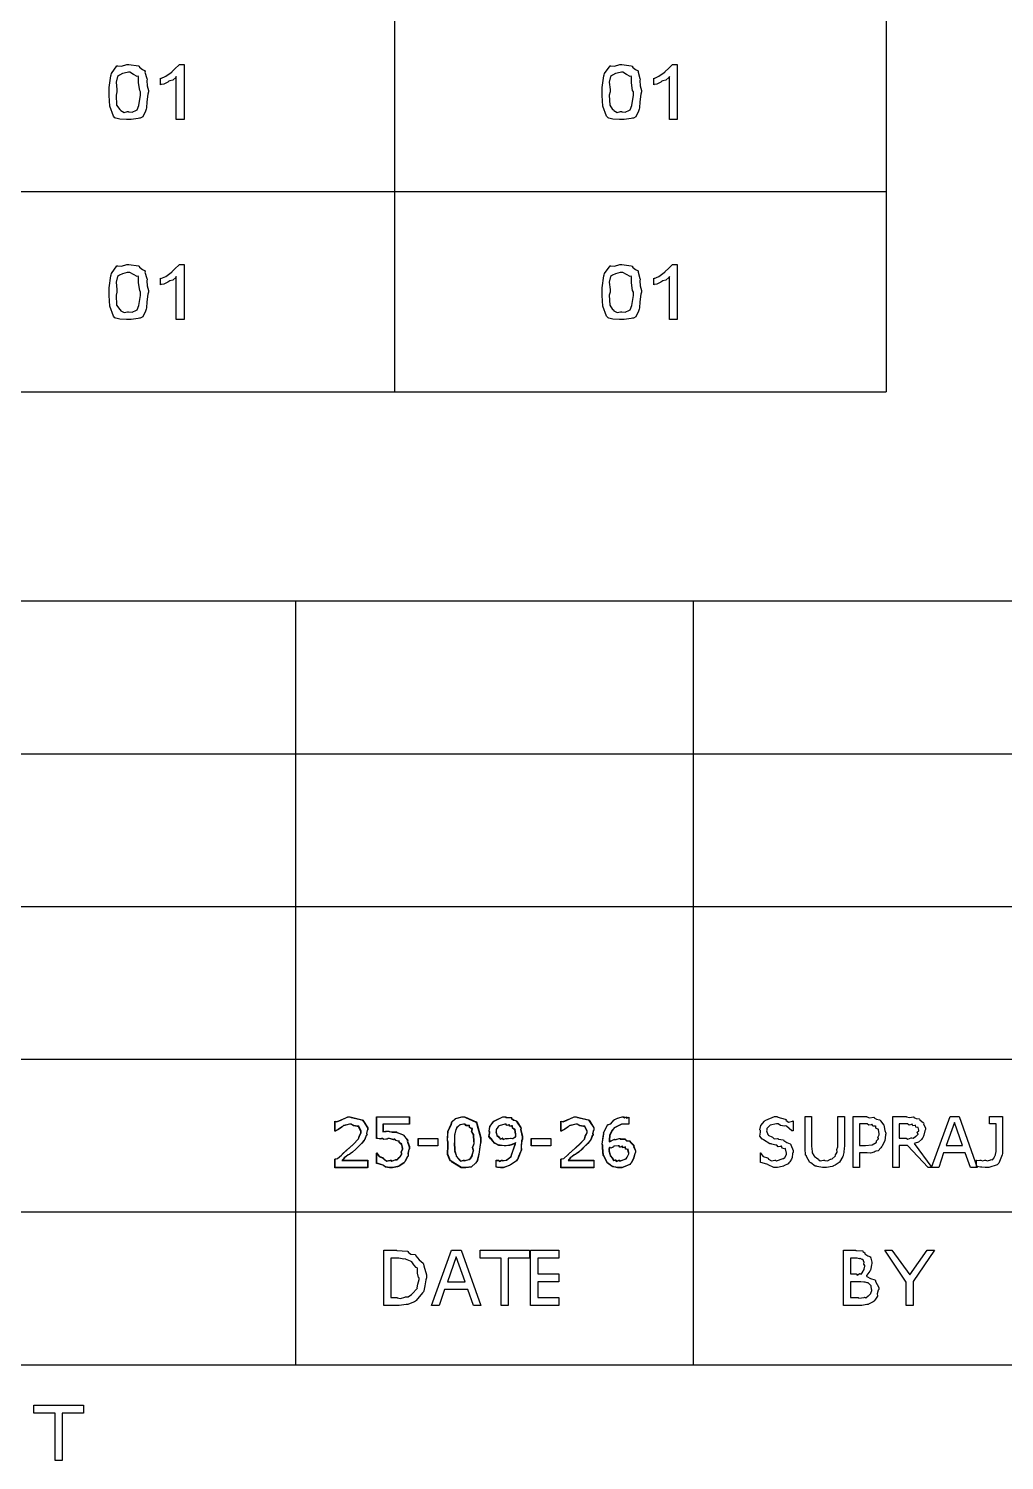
# Model space of a CAD drawing. Extents: x 0 to 23.4, y 0 to 16.5.
# Drawn here: x 21.034 to 22.283, y 7.39 to 9.223 of the extents above; entities that cross this region are included whole.
import ezdxf

# ---------------------------------------------------------------- set-up
doc = ezdxf.new("R2010")
doc.units = 0
doc.layers.get('0').update_dxf_attribs({"linetype": 'CONTINUOUS'})

msp = doc.modelspace()

# ---------------------------------------------------------------- linework, layer by layer
at = {"color": 0}
for points in [[(21.5022, 14.09), (21.5022, 8.75831)], [(22.1315, 14.09), (22.1315, 8.75831)], [(19.2335, 9.01443), (22.1315, 9.01443)], [(19.2335, 8.75831), (22.1315, 8.75831)], [(19.0161, 8.49046), (22.9271, 8.49046)], [(21.376, 7.51269), (21.376, 8.49046)], [(21.8851, 7.51269), (21.8851, 8.49046)], [(19.0161, 8.29492), (22.9271, 8.29492)], [(19.0161, 8.09933), (22.9271, 8.09933)], [(19.0161, 7.90381), (22.9271, 7.90381)], [(19.0161, 7.70828), (22.9271, 7.70828)], [(19.0161, 7.51269), (22.9271, 7.51269)]]:
    msp.add_lwpolyline(points, dxfattribs=at)
for points in [[(21.1368, 9.14204), (21.1368, 9.14757), (21.1392, 9.16254), (21.1396, 9.16417), (21.1399, 9.16569), (21.1469, 9.17546), (21.1479, 9.17567), (21.1479, 9.17557), (21.1528, 9.17518), (21.1597, 9.17719), (21.1619, 9.17719), (21.1621, 9.17714), (21.1743, 9.1754), (21.1754, 9.17503), (21.1757, 9.17383), (21.1796, 9.17074), (21.1829, 9.16917), (21.1831, 9.16851), (21.1828, 9.16732), (21.1851, 9.15935), (21.1854, 9.15831), (21.1851, 9.15653), (21.1858, 9.15001), (21.1872, 9.14404), (21.1872, 9.14204), (21.1864, 9.13943), (21.1853, 9.1295), (21.1847, 9.12158), (21.1843, 9.1199), (21.1835, 9.11746), (21.18, 9.1104), (21.1768, 9.10867), (21.1758, 9.1084), (21.174, 9.10801), (21.165, 9.10688), (21.1619, 9.10688), (21.1592, 9.10688), (21.1506, 9.10736), (21.1454, 9.10851), (21.1444, 9.10883), (21.1425, 9.11094), (21.1378, 9.12375), (21.1368, 9.13747), (21.1368, 9.14204)], [(21.1468, 9.14204), (21.146, 9.13807), (21.1465, 9.12532), (21.1504, 9.11968), (21.1511, 9.11925), (21.1517, 9.11817), (21.156, 9.11594), (21.1604, 9.11686), (21.1619, 9.11686), (21.1619, 9.11654), (21.1664, 9.11621), (21.1719, 9.11888), (21.1726, 9.11925), (21.1726, 9.11925), (21.1749, 9.12472), (21.1769, 9.13775), (21.1769, 9.14204), (21.176, 9.14399), (21.1746, 9.15375), (21.1744, 9.1614), (21.1739, 9.16222), (21.1726, 9.16194), (21.1682, 9.16428), (21.1633, 9.16721), (21.1618, 9.16721), (21.1599, 9.16683), (21.154, 9.16553), (21.15, 9.16363), (21.149, 9.16287), (21.1476, 9.16189), (21.1458, 9.15479), (21.1468, 9.14524), (21.1468, 9.14204)], [(21.2329, 9.10688), (21.2229, 9.10688), (21.2229, 9.16178), (21.2222, 9.16043), (21.2185, 9.15712), (21.2144, 9.15625), (21.2135, 9.15571), (21.2119, 9.15468), (21.2069, 9.15224), (21.2036, 9.15158), (21.2028, 9.15136), (21.2028, 9.15961), (21.2033, 9.15929), (21.2094, 9.16206), (21.2165, 9.1671), (21.2175, 9.16786), (21.2176, 9.16824), (21.2215, 9.17193), (21.2263, 9.17643), (21.2267, 9.17719), (21.2329, 9.17719), (21.2329, 9.10688)], [(21.7681, 9.14204), (21.7681, 9.14757), (21.7703, 9.16254), (21.7708, 9.16417), (21.7711, 9.16569), (21.7782, 9.17546), (21.779, 9.17567), (21.779, 9.17557), (21.784, 9.17518), (21.7908, 9.17719), (21.7932, 9.17719), (21.7933, 9.17714), (21.8054, 9.1754), (21.8067, 9.17503), (21.8068, 9.17383), (21.8107, 9.17074), (21.8142, 9.16917), (21.8143, 9.16851), (21.814, 9.16732), (21.8163, 9.15935), (21.8167, 9.15831), (21.8163, 9.15653), (21.8169, 9.15001), (21.8183, 9.14404), (21.8183, 9.14204), (21.8176, 9.13943), (21.8165, 9.1295), (21.816, 9.12158), (21.8156, 9.1199), (21.8147, 9.11746), (21.8113, 9.1104), (21.8081, 9.10867), (21.8071, 9.1084), (21.8053, 9.10801), (21.7961, 9.10688), (21.7932, 9.10688), (21.7903, 9.10688), (21.7817, 9.10736), (21.7767, 9.10851), (21.7756, 9.10883), (21.7737, 9.11094), (21.7689, 9.12375), (21.7681, 9.13747), (21.7681, 9.14204)], [(21.7781, 9.14204), (21.7771, 9.13807), (21.7778, 9.12532), (21.7815, 9.11968), (21.7824, 9.11925), (21.7828, 9.11817), (21.7871, 9.11594), (21.7917, 9.11686), (21.7932, 9.11686), (21.7932, 9.11654), (21.7976, 9.11621), (21.8031, 9.11888), (21.8039, 9.11925), (21.8039, 9.11925), (21.8061, 9.12472), (21.8082, 9.13775), (21.8082, 9.14204), (21.8071, 9.14399), (21.8058, 9.15375), (21.8056, 9.1614), (21.8051, 9.16222), (21.8039, 9.16194), (21.7993, 9.16428), (21.7946, 9.16721), (21.7929, 9.16721), (21.791, 9.16683), (21.7853, 9.16553), (21.7813, 9.16363), (21.7801, 9.16287), (21.7787, 9.16189), (21.7769, 9.15479), (21.7781, 9.14524), (21.7781, 9.14204)], [(21.8642, 9.10688), (21.8542, 9.10688), (21.8542, 9.16178), (21.8535, 9.16043), (21.8496, 9.15712), (21.8456, 9.15625), (21.8446, 9.15571), (21.8432, 9.15468), (21.8382, 9.15224), (21.8347, 9.15158), (21.834, 9.15136), (21.834, 9.15961), (21.8346, 9.15929), (21.8406, 9.16206), (21.8476, 9.1671), (21.8487, 9.16786), (21.8489, 9.16824), (21.8528, 9.17193), (21.8574, 9.17643), (21.8579, 9.17719), (21.8642, 9.17719), (21.8642, 9.10688)], [(21.1368, 8.88596), (21.1368, 8.8915), (21.1392, 8.90647), (21.1396, 8.9081), (21.1399, 8.90961), (21.1469, 8.91938), (21.1479, 8.9196), (21.1479, 8.91949), (21.1528, 8.91911), (21.1597, 8.92111), (21.1619, 8.92111), (21.1621, 8.92106), (21.1743, 8.91932), (21.1754, 8.91894), (21.1757, 8.91775), (21.1796, 8.91465), (21.1829, 8.91308), (21.1831, 8.91243), (21.1828, 8.91124), (21.1851, 8.90326), (21.1854, 8.90224), (21.1851, 8.90044), (21.1858, 8.89393), (21.1872, 8.88797), (21.1872, 8.88596), (21.1864, 8.88336), (21.1853, 8.87343), (21.1847, 8.8655), (21.1843, 8.86382), (21.1835, 8.86139), (21.18, 8.85433), (21.1768, 8.8526), (21.1758, 8.85232), (21.174, 8.85194), (21.165, 8.85081), (21.1619, 8.85081), (21.1592, 8.85081), (21.1506, 8.85129), (21.1454, 8.85243), (21.1444, 8.85275), (21.1425, 8.85488), (21.1378, 8.86768), (21.1368, 8.8814), (21.1368, 8.88596)], [(21.1468, 8.88596), (21.146, 8.882), (21.1465, 8.86925), (21.1504, 8.86361), (21.1511, 8.86317), (21.1517, 8.86208), (21.156, 8.85986), (21.1604, 8.86079), (21.1619, 8.86079), (21.1619, 8.86046), (21.1664, 8.86014), (21.1719, 8.86279), (21.1726, 8.86317), (21.1726, 8.86317), (21.1749, 8.86865), (21.1769, 8.88167), (21.1769, 8.88596), (21.176, 8.88792), (21.1746, 8.89768), (21.1744, 8.90533), (21.1739, 8.90614), (21.1726, 8.90588), (21.1682, 8.90821), (21.1633, 8.91114), (21.1618, 8.91114), (21.1599, 8.91075), (21.154, 8.90944), (21.15, 8.90756), (21.149, 8.90679), (21.1476, 8.90582), (21.1458, 8.89871), (21.1468, 8.88917), (21.1468, 8.88596)], [(21.2329, 8.85081), (21.2229, 8.85081), (21.2229, 8.90571), (21.2222, 8.90435), (21.2185, 8.90104), (21.2144, 8.90018), (21.2135, 8.89963), (21.2119, 8.8986), (21.2069, 8.89615), (21.2036, 8.89551), (21.2028, 8.89529), (21.2028, 8.90354), (21.2033, 8.90321), (21.2094, 8.90597), (21.2165, 8.91103), (21.2175, 8.91178), (21.2176, 8.91217), (21.2215, 8.91585), (21.2263, 8.92036), (21.2267, 8.92111), (21.2329, 8.92111), (21.2329, 8.85081)], [(21.7681, 8.88596), (21.7681, 8.8915), (21.7703, 8.90647), (21.7708, 8.9081), (21.7711, 8.90961), (21.7782, 8.91938), (21.779, 8.9196), (21.779, 8.91949), (21.784, 8.91911), (21.7908, 8.92111), (21.7932, 8.92111), (21.7933, 8.92106), (21.8054, 8.91932), (21.8067, 8.91894), (21.8068, 8.91775), (21.8107, 8.91465), (21.8142, 8.91308), (21.8143, 8.91243), (21.814, 8.91124), (21.8163, 8.90326), (21.8167, 8.90224), (21.8163, 8.90044), (21.8169, 8.89393), (21.8183, 8.88797), (21.8183, 8.88596), (21.8176, 8.88336), (21.8165, 8.87343), (21.816, 8.8655), (21.8156, 8.86382), (21.8147, 8.86139), (21.8113, 8.85433), (21.8081, 8.8526), (21.8071, 8.85232), (21.8053, 8.85194), (21.7961, 8.85081), (21.7932, 8.85081), (21.7903, 8.85081), (21.7817, 8.85129), (21.7767, 8.85243), (21.7756, 8.85275), (21.7737, 8.85488), (21.7689, 8.86768), (21.7681, 8.8814), (21.7681, 8.88596)], [(21.7781, 8.88596), (21.7771, 8.882), (21.7778, 8.86925), (21.7815, 8.86361), (21.7824, 8.86317), (21.7828, 8.86208), (21.7871, 8.85986), (21.7917, 8.86079), (21.7932, 8.86079), (21.7932, 8.86046), (21.7976, 8.86014), (21.8031, 8.86279), (21.8039, 8.86317), (21.8039, 8.86317), (21.8061, 8.86865), (21.8082, 8.88167), (21.8082, 8.88596), (21.8071, 8.88792), (21.8058, 8.89768), (21.8056, 8.90533), (21.8051, 8.90614), (21.8039, 8.90588), (21.7993, 8.90821), (21.7946, 8.91114), (21.7929, 8.91114), (21.791, 8.91075), (21.7853, 8.90944), (21.7813, 8.90756), (21.7801, 8.90679), (21.7787, 8.90582), (21.7769, 8.89871), (21.7781, 8.88917), (21.7781, 8.88596)], [(21.8642, 8.85081), (21.8542, 8.85081), (21.8542, 8.90571), (21.8535, 8.90435), (21.8496, 8.90104), (21.8456, 8.90018), (21.8446, 8.89963), (21.8432, 8.8986), (21.8382, 8.89615), (21.8347, 8.89551), (21.834, 8.89529), (21.834, 8.90354), (21.8346, 8.90321), (21.8406, 8.90597), (21.8476, 8.91103), (21.8487, 8.91178), (21.8489, 8.91217), (21.8528, 8.91585), (21.8574, 8.92036), (21.8579, 8.92111), (21.8642, 8.92111), (21.8642, 8.85081)], [(21.4678, 7.76486), (21.4258, 7.76486), (21.4258, 7.77593), (21.4258, 7.77593), (21.4293, 7.77658), (21.4343, 7.78103), (21.4351, 7.78179), (21.4356, 7.78233), (21.4435, 7.7895), (21.4443, 7.79004), (21.4446, 7.79036), (21.4499, 7.79525), (21.4554, 7.80106), (21.456, 7.80176), (21.456, 7.80176), (21.4571, 7.80512), (21.4593, 7.80963), (21.4593, 7.81108), (21.4592, 7.81147), (21.4561, 7.81765), (21.4556, 7.81803), (21.4543, 7.81765), (21.4499, 7.81858), (21.4467, 7.82064), (21.4456, 7.82064), (21.4447, 7.82064), (21.4368, 7.81868), (21.436, 7.81825), (21.4349, 7.817), (21.4304, 7.81401), (21.4271, 7.81228), (21.4262, 7.81153), (21.4258, 7.81153), (21.4258, 7.82433), (21.4258, 7.82433), (21.4286, 7.82374), (21.4336, 7.82596), (21.4346, 7.8265), (21.4351, 7.82661), (21.4426, 7.82997), (21.4451, 7.82997), (21.4469, 7.82921), (21.4606, 7.82617), (21.4617, 7.82542), (21.4624, 7.82428), (21.4678, 7.81586), (21.4678, 7.81304), (21.4671, 7.81218), (21.4662, 7.80886), (21.4668, 7.80701), (21.4667, 7.80653), (21.4658, 7.80604), (21.4642, 7.80117), (21.4638, 7.80067), (21.4631, 7.79964), (21.4601, 7.79611), (21.4597, 7.79568), (21.4593, 7.79503), (21.4549, 7.79081), (21.4543, 7.79025), (21.4529, 7.78874), (21.4482, 7.78456), (21.4451, 7.7825), (21.4443, 7.78179), (21.4425, 7.78097), (21.4378, 7.77746), (21.4357, 7.77479), (21.435, 7.77419), (21.4678, 7.77419), (21.4678, 7.76486)], [(21.4681, 7.76514), (21.4261, 7.76514), (21.4261, 7.77621), (21.4261, 7.77621), (21.4296, 7.77686), (21.4346, 7.78131), (21.4354, 7.78207), (21.4358, 7.78261), (21.4437, 7.78976), (21.4446, 7.79031), (21.4449, 7.79064), (21.4501, 7.79551), (21.4557, 7.80132), (21.4562, 7.80203), (21.4562, 7.80203), (21.4574, 7.80539), (21.4596, 7.8099), (21.4596, 7.81136), (21.4594, 7.81174), (21.4564, 7.81793), (21.4558, 7.81831), (21.4546, 7.81793), (21.4501, 7.81885), (21.4469, 7.8209), (21.4458, 7.8209), (21.445, 7.8209), (21.4371, 7.81896), (21.4363, 7.81853), (21.4351, 7.81728), (21.4307, 7.81429), (21.4274, 7.81256), (21.4265, 7.81179), (21.4261, 7.81179), (21.4261, 7.8246), (21.4261, 7.8246), (21.4289, 7.824), (21.4339, 7.82622), (21.4347, 7.82676), (21.4354, 7.82687), (21.4429, 7.83024), (21.4454, 7.83024), (21.4472, 7.82949), (21.4608, 7.82644), (21.4619, 7.82568), (21.4626, 7.82454), (21.4681, 7.81614), (21.4681, 7.81332), (21.4674, 7.81244), (21.4665, 7.80914), (21.4671, 7.80729), (21.4669, 7.80681), (21.4661, 7.80632), (21.4644, 7.80143), (21.464, 7.80094), (21.4633, 7.79992), (21.4603, 7.79639), (21.46, 7.79596), (21.4596, 7.79531), (21.4551, 7.79107), (21.4546, 7.79053), (21.4532, 7.78901), (21.4485, 7.78483), (21.4454, 7.78276), (21.4446, 7.78207), (21.4428, 7.78125), (21.4381, 7.77772), (21.436, 7.77507), (21.4353, 7.77447), (21.4681, 7.77447), (21.4681, 7.76514)], [(21.5211, 7.78939), (21.5204, 7.78797), (21.5194, 7.78315), (21.5196, 7.78043), (21.5193, 7.77962), (21.5185, 7.77881), (21.5153, 7.77235), (21.5147, 7.77181), (21.514, 7.77072), (21.5081, 7.76693), (21.5074, 7.7666), (21.506, 7.76617), (21.4997, 7.76486), (21.4976, 7.76486), (21.4958, 7.76486), (21.4906, 7.76568), (21.4881, 7.76758), (21.4872, 7.76812), (21.4861, 7.76844), (21.4797, 7.77051), (21.4792, 7.77029), (21.4792, 7.78353), (21.4799, 7.78353), (21.4797, 7.78267), (21.4824, 7.77929), (21.4872, 7.77729), (21.4881, 7.77681), (21.4885, 7.77572), (21.4924, 7.77339), (21.4962, 7.77419), (21.4976, 7.77419), (21.4976, 7.77419), (21.4989, 7.77328), (21.5029, 7.77496), (21.5035, 7.77507), (21.5035, 7.77501), (21.5057, 7.77507), (21.5083, 7.77794), (21.5088, 7.77832), (21.5088, 7.77832), (21.509, 7.77865), (21.5114, 7.78244), (21.5115, 7.78288), (21.5111, 7.78293), (21.5107, 7.78538), (21.5126, 7.78825), (21.5126, 7.78917), (21.5126, 7.78917), (21.5115, 7.79465), (21.5113, 7.79503), (21.5104, 7.79519), (21.5082, 7.79704), (21.5081, 7.79883), (21.5078, 7.79893), (21.5069, 7.79878), (21.5039, 7.79964), (21.5024, 7.80126), (21.5018, 7.80132), (21.5008, 7.80078), (21.4957, 7.80219), (21.4939, 7.80219), (21.4928, 7.8016), (21.4885, 7.801), (21.4864, 7.80219), (21.4857, 7.80219), (21.4849, 7.80143), (21.4806, 7.80219), (21.4792, 7.80219), (21.4792, 7.82997), (21.5211, 7.82997), (21.5211, 7.82064), (21.4874, 7.82064), (21.4874, 7.81108), (21.4874, 7.81093), (21.4906, 7.81131), (21.4915, 7.81131), (21.4915, 7.81131), (21.4943, 7.81153), (21.4953, 7.81153), (21.4953, 7.81119), (21.4992, 7.81065), (21.5044, 7.81065), (21.5053, 7.81044), (21.5054, 7.80994), (21.5124, 7.8074), (21.5131, 7.80697), (21.5136, 7.80653), (21.5185, 7.80078), (21.5189, 7.80003), (21.5186, 7.79872), (21.5211, 7.79172), (21.5211, 7.78939)], [(21.5214, 7.78965), (21.5207, 7.78825), (21.5197, 7.78342), (21.5199, 7.78071), (21.5196, 7.77989), (21.5187, 7.77908), (21.5156, 7.77263), (21.515, 7.77208), (21.5143, 7.771), (21.5083, 7.76719), (21.5076, 7.76688), (21.5062, 7.76644), (21.5, 7.76514), (21.4979, 7.76514), (21.4961, 7.76514), (21.4908, 7.76594), (21.4883, 7.76785), (21.4875, 7.76839), (21.4864, 7.76872), (21.48, 7.77078), (21.4794, 7.77056), (21.4794, 7.78381), (21.4801, 7.78381), (21.4799, 7.78293), (21.4826, 7.77957), (21.4875, 7.77756), (21.4883, 7.77707), (21.4887, 7.77599), (21.4926, 7.77365), (21.4965, 7.77447), (21.4979, 7.77447), (21.4979, 7.77447), (21.4992, 7.77354), (21.5032, 7.77522), (21.5038, 7.77533), (21.5038, 7.77528), (21.506, 7.77533), (21.5086, 7.77821), (21.5089, 7.7786), (21.5089, 7.7786), (21.5093, 7.77892), (21.5117, 7.78271), (21.5118, 7.78315), (21.5114, 7.78321), (21.511, 7.78564), (21.5129, 7.78851), (21.5129, 7.78944), (21.5129, 7.78944), (21.5118, 7.79492), (21.5115, 7.79531), (21.5107, 7.79546), (21.5085, 7.79731), (21.5083, 7.7991), (21.5081, 7.79921), (21.5072, 7.79904), (21.5042, 7.79992), (21.5026, 7.80154), (21.5019, 7.8016), (21.5011, 7.80106), (21.496, 7.80246), (21.4942, 7.80246), (21.4931, 7.80186), (21.4887, 7.80126), (21.4867, 7.80246), (21.486, 7.80246), (21.4851, 7.80171), (21.4808, 7.80246), (21.4794, 7.80246), (21.4794, 7.83024), (21.5214, 7.83024), (21.5214, 7.8209), (21.4876, 7.8209), (21.4876, 7.81136), (21.4876, 7.81119), (21.4908, 7.81158), (21.4918, 7.81158), (21.4918, 7.81158), (21.4946, 7.81179), (21.4956, 7.81179), (21.4956, 7.81147), (21.4994, 7.81093), (21.5047, 7.81093), (21.5054, 7.81071), (21.5057, 7.81022), (21.5126, 7.80767), (21.5133, 7.80724), (21.5139, 7.80681), (21.5187, 7.80106), (21.5192, 7.80029), (21.5189, 7.79899), (21.5214, 7.79199), (21.5214, 7.78965)], [(21.6125, 7.79742), (21.6117, 7.79422), (21.61, 7.78217), (21.6082, 7.77399), (21.6072, 7.77268), (21.6061, 7.77072), (21.6003, 7.76585), (21.5936, 7.76486), (21.5914, 7.76486), (21.5875, 7.76486), (21.5764, 7.7716), (21.5756, 7.77289), (21.5736, 7.77354), (21.5701, 7.78207), (21.5706, 7.79362), (21.5706, 7.79742), (21.5699, 7.79981), (21.5707, 7.81131), (21.5747, 7.82064), (21.5756, 7.82194), (21.5753, 7.82314), (21.5804, 7.82781), (21.5886, 7.82997), (21.5914, 7.82997), (21.5931, 7.82921), (21.6064, 7.82329), (21.6072, 7.82194), (21.6078, 7.82047), (21.6125, 7.80322), (21.6125, 7.79742)], [(21.6128, 7.79769), (21.6119, 7.79449), (21.6103, 7.78244), (21.6083, 7.77425), (21.6075, 7.77294), (21.6064, 7.771), (21.6006, 7.76611), (21.5939, 7.76514), (21.5917, 7.76514), (21.5878, 7.76514), (21.5767, 7.77186), (21.5758, 7.77317), (21.5739, 7.77382), (21.5704, 7.78233), (21.5708, 7.79389), (21.5708, 7.79769), (21.5701, 7.80007), (21.571, 7.81158), (21.575, 7.8209), (21.5758, 7.82221), (21.5756, 7.8234), (21.5807, 7.82807), (21.5889, 7.83024), (21.5917, 7.83024), (21.5933, 7.82949), (21.6067, 7.82357), (21.6075, 7.82221), (21.6081, 7.82075), (21.6128, 7.8035), (21.6128, 7.79769)], [(21.6658, 7.80132), (21.665, 7.79921), (21.6642, 7.79221), (21.6643, 7.78728), (21.664, 7.78614), (21.6632, 7.78444), (21.6611, 7.77914), (21.6596, 7.77567), (21.659, 7.77485), (21.6583, 7.77365), (21.6515, 7.76921), (21.6506, 7.76856), (21.6492, 7.76764), (21.6414, 7.76486), (21.6389, 7.76486), (21.6379, 7.76486), (21.6354, 7.76508), (21.6351, 7.76508), (21.6344, 7.76508), (21.6324, 7.76585), (21.6322, 7.76594), (21.6322, 7.77419), (21.6326, 7.77419), (21.6326, 7.77419), (21.6347, 7.77419), (21.6354, 7.77419), (21.6354, 7.77403), (21.6367, 7.77306), (21.6389, 7.77419), (21.6397, 7.77419), (21.64, 7.77371), (21.6453, 7.77453), (21.6511, 7.77908), (21.6519, 7.78006), (21.6519, 7.78097), (21.6569, 7.79503), (21.6571, 7.79676), (21.6565, 7.79606), (21.651, 7.79389), (21.6504, 7.79372), (21.6493, 7.79351), (21.6447, 7.79286), (21.6432, 7.79286), (21.6426, 7.79286), (21.6372, 7.7934), (21.6367, 7.79351), (21.6356, 7.79357), (21.6312, 7.79579), (21.6308, 7.79611), (21.6301, 7.79622), (21.626, 7.80143), (21.6257, 7.80197), (21.6251, 7.80192), (21.6231, 7.80485), (21.6239, 7.80925), (21.6239, 7.81065), (21.6232, 7.81174), (21.6243, 7.81788), (21.6288, 7.82368), (21.6297, 7.82454), (21.6307, 7.82514), (21.6408, 7.82997), (21.6443, 7.82997), (21.6449, 7.82921), (21.6515, 7.82889), (21.6521, 7.82867), (21.6521, 7.82813), (21.6544, 7.8259), (21.6582, 7.82487), (21.6586, 7.82433), (21.659, 7.82346), (21.6635, 7.81635), (21.6639, 7.81543), (21.6636, 7.81381), (21.6658, 7.80447), (21.6658, 7.80132)], [(21.6661, 7.8016), (21.6653, 7.79949), (21.6644, 7.79249), (21.6646, 7.78754), (21.6643, 7.7864), (21.6635, 7.78472), (21.6614, 7.7794), (21.6599, 7.77593), (21.6593, 7.77513), (21.6586, 7.77393), (21.6518, 7.76947), (21.6508, 7.76882), (21.6494, 7.7679), (21.6417, 7.76514), (21.6392, 7.76514), (21.6382, 7.76514), (21.6357, 7.76535), (21.6354, 7.76535), (21.6347, 7.76535), (21.6326, 7.76611), (21.6325, 7.76622), (21.6325, 7.77447), (21.6329, 7.77447), (21.6329, 7.77447), (21.635, 7.77447), (21.6357, 7.77447), (21.6357, 7.77431), (21.6369, 7.77333), (21.6392, 7.77447), (21.64, 7.77447), (21.6403, 7.77399), (21.6456, 7.77479), (21.6514, 7.77935), (21.6522, 7.78033), (21.6522, 7.78125), (21.6572, 7.79531), (21.6574, 7.79704), (21.6568, 7.79633), (21.6513, 7.79417), (21.6507, 7.794), (21.6496, 7.79378), (21.645, 7.79312), (21.6435, 7.79312), (21.6429, 7.79312), (21.6375, 7.79368), (21.6369, 7.79378), (21.6358, 7.79383), (21.6315, 7.79606), (21.6311, 7.79639), (21.6304, 7.7965), (21.6262, 7.80171), (21.626, 7.80225), (21.6254, 7.80219), (21.6233, 7.80512), (21.6242, 7.80951), (21.6242, 7.81093), (21.6235, 7.81201), (21.6246, 7.81814), (21.629, 7.82394), (21.63, 7.82482), (21.631, 7.82542), (21.6411, 7.83024), (21.6446, 7.83024), (21.6451, 7.82949), (21.6518, 7.82915), (21.6524, 7.82894), (21.6522, 7.8284), (21.6547, 7.82617), (21.6585, 7.82514), (21.6589, 7.8246), (21.6593, 7.82374), (21.6638, 7.81663), (21.6642, 7.81569), (21.6639, 7.81407), (21.6661, 7.80474), (21.6661, 7.8016)], [(21.7572, 7.76486), (21.7153, 7.76486), (21.7153, 7.77593), (21.7153, 7.77593), (21.7189, 7.77658), (21.7239, 7.78103), (21.7247, 7.78179), (21.7251, 7.78233), (21.7331, 7.7895), (21.7337, 7.79004), (21.7342, 7.79036), (21.7393, 7.79525), (21.745, 7.80106), (21.7456, 7.80176), (21.7456, 7.80176), (21.7465, 7.80512), (21.7488, 7.80963), (21.7488, 7.81108), (21.7488, 7.81147), (21.7457, 7.81765), (21.745, 7.81803), (21.7438, 7.81765), (21.7393, 7.81858), (21.7361, 7.82064), (21.7351, 7.82064), (21.7343, 7.82064), (21.7264, 7.81868), (21.7256, 7.81825), (21.7243, 7.817), (21.72, 7.81401), (21.7165, 7.81228), (21.7158, 7.81153), (21.7153, 7.81153), (21.7153, 7.82433), (21.7153, 7.82433), (21.7181, 7.82374), (21.7231, 7.82596), (21.724, 7.8265), (21.7246, 7.82661), (21.7321, 7.82997), (21.7346, 7.82997), (21.7364, 7.82921), (21.7501, 7.82617), (21.7511, 7.82542), (21.7519, 7.82428), (21.7572, 7.81586), (21.7572, 7.81304), (21.7567, 7.81218), (21.7558, 7.80886), (21.7562, 7.80701), (21.7561, 7.80653), (21.7553, 7.80604), (21.7536, 7.80117), (21.7533, 7.80067), (21.7526, 7.79964), (21.7496, 7.79611), (21.7492, 7.79568), (21.7488, 7.79503), (21.7443, 7.79081), (21.7438, 7.79025), (21.7424, 7.78874), (21.7376, 7.78456), (21.7346, 7.7825), (21.7337, 7.78179), (21.7321, 7.78097), (21.7272, 7.77746), (21.7251, 7.77479), (21.7244, 7.77419), (21.7572, 7.77419), (21.7572, 7.76486)], [(21.7575, 7.76514), (21.7156, 7.76514), (21.7156, 7.77621), (21.7156, 7.77621), (21.7192, 7.77686), (21.7242, 7.78131), (21.725, 7.78207), (21.7254, 7.78261), (21.7333, 7.78976), (21.734, 7.79031), (21.7344, 7.79064), (21.7396, 7.79551), (21.7453, 7.80132), (21.7458, 7.80203), (21.7458, 7.80203), (21.7468, 7.80539), (21.749, 7.8099), (21.749, 7.81136), (21.749, 7.81174), (21.746, 7.81793), (21.7453, 7.81831), (21.744, 7.81793), (21.7396, 7.81885), (21.7364, 7.8209), (21.7354, 7.8209), (21.7346, 7.8209), (21.7267, 7.81896), (21.7258, 7.81853), (21.7246, 7.81728), (21.7203, 7.81429), (21.7168, 7.81256), (21.716, 7.81179), (21.7156, 7.81179), (21.7156, 7.8246), (21.7156, 7.8246), (21.7183, 7.824), (21.7233, 7.82622), (21.7243, 7.82676), (21.7249, 7.82687), (21.7324, 7.83024), (21.7349, 7.83024), (21.7367, 7.82949), (21.7504, 7.82644), (21.7514, 7.82568), (21.7522, 7.82454), (21.7575, 7.81614), (21.7575, 7.81332), (21.7569, 7.81244), (21.7561, 7.80914), (21.7565, 7.80729), (21.7564, 7.80681), (21.7556, 7.80632), (21.7539, 7.80143), (21.7536, 7.80094), (21.7529, 7.79992), (21.7499, 7.79639), (21.7494, 7.79596), (21.749, 7.79531), (21.7446, 7.79107), (21.744, 7.79053), (21.7426, 7.78901), (21.7379, 7.78483), (21.7349, 7.78276), (21.734, 7.78207), (21.7324, 7.78125), (21.7275, 7.77772), (21.7254, 7.77507), (21.7247, 7.77447), (21.7575, 7.77447), (21.7575, 7.76514)], [(21.8106, 7.7844), (21.8097, 7.7825), (21.8079, 7.77582), (21.8054, 7.77121), (21.8044, 7.77029), (21.8033, 7.76893), (21.7932, 7.76486), (21.79, 7.76486), (21.7879, 7.76486), (21.7825, 7.76594), (21.7819, 7.76617), (21.7807, 7.76633), (21.7761, 7.77007), (21.7756, 7.77051), (21.7749, 7.77061), (21.7707, 7.77869), (21.7704, 7.77962), (21.7693, 7.78054), (21.7686, 7.79047), (21.7686, 7.79372), (21.7679, 7.79508), (21.7699, 7.80746), (21.7701, 7.80849), (21.7696, 7.8094), (21.7746, 7.81917), (21.7751, 7.81999), (21.7753, 7.81982), (21.7787, 7.82101), (21.7825, 7.82547), (21.7835, 7.82607), (21.7835, 7.82628), (21.7878, 7.82829), (21.7935, 7.82997), (21.7954, 7.82997), (21.7953, 7.82981), (21.7965, 7.82872), (21.7989, 7.82981), (21.799, 7.82975), (21.7989, 7.82958), (21.7992, 7.82835), (21.8018, 7.82921), (21.8021, 7.8291), (21.8021, 7.82064), (21.8017, 7.82064), (21.8008, 7.82064), (21.7992, 7.82064), (21.7986, 7.82064), (21.7976, 7.82064), (21.7954, 7.82064), (21.7947, 7.82064), (21.7928, 7.82064), (21.7831, 7.8156), (21.7824, 7.81456), (21.7808, 7.81287), (21.7776, 7.80647), (21.7772, 7.80003), (21.7771, 7.79829), (21.7774, 7.79813), (21.7829, 7.80094), (21.7835, 7.80111), (21.7835, 7.80111), (21.7857, 7.80089), (21.7897, 7.80219), (21.791, 7.80219), (21.7912, 7.80149), (21.7971, 7.80165), (21.7975, 7.80154), (21.7974, 7.80122), (21.7993, 7.79943), (21.8031, 7.7991), (21.8036, 7.79872), (21.804, 7.79785), (21.8083, 7.79351), (21.8086, 7.79286), (21.8083, 7.79226), (21.8106, 7.7864), (21.8106, 7.7844)], [(21.8108, 7.78467), (21.81, 7.78276), (21.8082, 7.7761), (21.8057, 7.77149), (21.8047, 7.77056), (21.8036, 7.76921), (21.7935, 7.76514), (21.7901, 7.76514), (21.7882, 7.76514), (21.7828, 7.76622), (21.7822, 7.76644), (21.781, 7.7666), (21.7763, 7.77035), (21.7758, 7.77078), (21.7751, 7.77089), (21.771, 7.77897), (21.7707, 7.77989), (21.7696, 7.78082), (21.7689, 7.79075), (21.7689, 7.794), (21.7682, 7.79536), (21.7701, 7.80772), (21.7704, 7.80875), (21.7699, 7.80968), (21.7749, 7.81944), (21.7754, 7.82026), (21.7756, 7.8201), (21.779, 7.82129), (21.7828, 7.82574), (21.7838, 7.82633), (21.7838, 7.82656), (21.7881, 7.82856), (21.7938, 7.83024), (21.7957, 7.83024), (21.7956, 7.83008), (21.7968, 7.829), (21.7992, 7.83008), (21.7993, 7.83003), (21.7992, 7.82986), (21.7994, 7.82861), (21.8021, 7.82949), (21.8024, 7.82938), (21.8024, 7.8209), (21.8019, 7.8209), (21.8011, 7.8209), (21.7994, 7.8209), (21.7989, 7.8209), (21.7979, 7.8209), (21.7957, 7.8209), (21.795, 7.8209), (21.7931, 7.8209), (21.7833, 7.81586), (21.7826, 7.81483), (21.7811, 7.81315), (21.7779, 7.80675), (21.7775, 7.80029), (21.7774, 7.79856), (21.7776, 7.79839), (21.7832, 7.80122), (21.7838, 7.80137), (21.7838, 7.80137), (21.786, 7.80117), (21.79, 7.80246), (21.7912, 7.80246), (21.7915, 7.80176), (21.7974, 7.80192), (21.7978, 7.80181), (21.7976, 7.80149), (21.7996, 7.79969), (21.8033, 7.79937), (21.8039, 7.79899), (21.8043, 7.79813), (21.8085, 7.79378), (21.8089, 7.79312), (21.8086, 7.79254), (21.8108, 7.78668), (21.8108, 7.78467)], [(22.0125, 7.78444), (22.0118, 7.78342), (22.0113, 7.77772), (22.011, 7.77707), (22.0104, 7.77593), (22.0083, 7.77235), (22.0072, 7.77138), (22.0069, 7.771), (22.0061, 7.77012), (22.0006, 7.76714), (22, 7.76688), (21.9985, 7.7665), (21.9925, 7.76535), (21.9906, 7.76535), (21.9879, 7.76535), (21.9807, 7.76861), (21.98, 7.76926), (21.9789, 7.76958), (21.9714, 7.77175), (21.9707, 7.77143), (21.9707, 7.78401), (21.9711, 7.78401), (21.971, 7.78293), (21.9743, 7.7794), (21.9796, 7.7775), (21.9804, 7.77707), (21.9808, 7.77604), (21.9849, 7.77382), (21.9889, 7.77468), (21.9901, 7.77468), (21.9913, 7.77393), (21.9997, 7.77653), (22.0004, 7.77686), (22.0004, 7.77686), (22.0018, 7.77821), (22.004, 7.78196), (22.004, 7.78315), (22.004, 7.78358), (22.0026, 7.78911), (22.0024, 7.78944), (22.0015, 7.78917), (21.9985, 7.78993), (21.9975, 7.79232), (21.9969, 7.79249), (21.9962, 7.79194), (21.9932, 7.79161), (21.9915, 7.79372), (21.9911, 7.79378), (21.9904, 7.79383), (21.9851, 7.79519), (21.9846, 7.79531), (21.9826, 7.79542), (21.9744, 7.80067), (21.9739, 7.80137), (21.9729, 7.80143), (21.97, 7.80528), (21.9707, 7.81065), (21.9707, 7.81244), (21.97, 7.81332), (21.9711, 7.81885), (21.9757, 7.82443), (21.9767, 7.82525), (21.9776, 7.82579), (21.9886, 7.83046), (21.9924, 7.83046), (21.9931, 7.82969), (22.0025, 7.82721), (22.0035, 7.82656), (22.0032, 7.82601), (22.0065, 7.82346), (22.0119, 7.82449), (22.0125, 7.82482), (22.0125, 7.81201), (22.0119, 7.81201), (22.0107, 7.81228), (22.004, 7.81808), (22.0032, 7.81853), (22.0015, 7.81814), (21.9962, 7.81907), (21.9933, 7.82112), (21.9924, 7.82112), (21.9911, 7.82112), (21.9832, 7.81933), (21.9826, 7.81896), (21.9817, 7.81799), (21.9789, 7.815), (21.9789, 7.81375), (21.9789, 7.81332), (21.9786, 7.81218), (21.9803, 7.80746), (21.9807, 7.80701), (21.9806, 7.80669), (21.986, 7.80399), (21.9867, 7.80376), (21.9865, 7.8035), (21.9882, 7.80171), (21.9925, 7.8024), (21.9932, 7.80225), (21.9936, 7.80137), (21.9999, 7.80067), (22.0004, 7.80051), (22.0006, 7.79964), (22.0043, 7.79731), (22.0089, 7.79551), (22.0094, 7.79486), (22.0094, 7.79411), (22.0125, 7.78689), (22.0125, 7.78444)], [(22.0782, 7.79226), (22.0779, 7.79031), (22.0774, 7.78429), (22.0768, 7.78119), (22.0767, 7.78033), (22.0763, 7.7794), (22.0719, 7.77225), (22.0714, 7.77165), (22.0701, 7.77078), (22.0665, 7.76807), (22.0643, 7.76714), (22.0636, 7.76688), (22.0626, 7.7665), (22.0553, 7.76535), (22.0529, 7.76535), (22.0503, 7.76535), (22.0431, 7.76665), (22.0424, 7.76688), (22.0408, 7.76704), (22.035, 7.77115), (22.0344, 7.77165), (22.0338, 7.77171), (22.0297, 7.77929), (22.0296, 7.78011), (22.0285, 7.78088), (22.0281, 7.78944), (22.0281, 7.79226), (22.0281, 7.83046), (22.0362, 7.83046), (22.0362, 7.79335), (22.036, 7.79249), (22.0368, 7.78564), (22.0369, 7.7851), (22.0367, 7.78418), (22.0392, 7.78049), (22.0394, 7.78011), (22.0393, 7.77968), (22.0443, 7.77626), (22.0449, 7.77599), (22.0449, 7.77567), (22.0472, 7.77371), (22.0515, 7.77468), (22.0529, 7.77468), (22.0531, 7.77419), (22.0567, 7.77387), (22.0604, 7.77576), (22.061, 7.77599), (22.061, 7.77599), (22.0624, 7.77636), (22.0663, 7.77968), (22.0667, 7.78011), (22.0665, 7.78043), (22.0689, 7.78483), (22.069, 7.78532), (22.0689, 7.78532), (22.0686, 7.78808), (22.0699, 7.79172), (22.0699, 7.79292), (22.0699, 7.83046), (22.0782, 7.83046), (22.0782, 7.79226)], [(22.1312, 7.80811), (22.1306, 7.80718), (22.13, 7.79953), (22.1297, 7.79878), (22.1289, 7.79764), (22.1261, 7.79215), (22.1257, 7.79161), (22.125, 7.79025), (22.1215, 7.78668), (22.1183, 7.78608), (22.1176, 7.78575), (22.1161, 7.785), (22.1114, 7.78364), (22.1074, 7.78401), (22.1061, 7.78401), (22.0976, 7.78401), (22.0976, 7.76535), (22.0894, 7.76535), (22.0894, 7.83046), (22.1068, 7.83046), (22.1067, 7.83018), (22.1104, 7.829), (22.1157, 7.82958), (22.1164, 7.82938), (22.1164, 7.82872), (22.1193, 7.82693), (22.1232, 7.82633), (22.1238, 7.8259), (22.1242, 7.82503), (22.1288, 7.8195), (22.1292, 7.81874), (22.129, 7.81728), (22.1299, 7.81256), (22.1312, 7.80925), (22.1312, 7.80811)], [(22.1901, 7.76535), (22.1856, 7.76535), (22.159, 7.79335), (22.1482, 7.79335), (22.1482, 7.76535), (22.14, 7.76535), (22.14, 7.83046), (22.1578, 7.83046), (22.1578, 7.83018), (22.1615, 7.8291), (22.1667, 7.82992), (22.1674, 7.82981), (22.1672, 7.82932), (22.17, 7.82775), (22.1739, 7.82753), (22.1744, 7.82721), (22.1749, 7.82639), (22.1796, 7.82238), (22.1799, 7.82178), (22.1796, 7.82118), (22.1818, 7.81565), (22.1818, 7.81375), (22.1811, 7.81213), (22.1797, 7.80675), (22.1786, 7.80322), (22.1779, 7.80246), (22.1769, 7.80106), (22.1729, 7.79747), (22.1686, 7.79617), (22.1675, 7.79574), (22.1901, 7.76535)], [(22.2483, 7.76535), (22.2394, 7.76535), (22.2329, 7.78401), (22.2051, 7.78401), (22.1989, 7.76535), (22.1897, 7.76535), (22.2135, 7.83046), (22.225, 7.83046), (22.2483, 7.76535)], [(22.2806, 7.78293), (22.28, 7.78125), (22.2758, 7.77067), (22.2749, 7.76992), (22.2739, 7.76878), (22.2632, 7.76535), (22.2597, 7.76535), (22.2582, 7.76535), (22.254, 7.76557), (22.2535, 7.76557), (22.2522, 7.76563), (22.2475, 7.76654), (22.2471, 7.76665), (22.2471, 7.77468), (22.2475, 7.77468), (22.2478, 7.77425), (22.2515, 7.77468), (22.2528, 7.77468), (22.2528, 7.77442), (22.255, 7.77354), (22.2579, 7.77468), (22.2589, 7.77468), (22.2588, 7.77463), (22.2614, 7.77371), (22.2656, 7.77522), (22.266, 7.77533), (22.266, 7.77528), (22.2678, 7.77518), (22.2699, 7.77767), (22.2701, 7.77794), (22.2701, 7.77794), (22.27, 7.77806), (22.2718, 7.78131), (22.2718, 7.78162), (22.2717, 7.78168), (22.2724, 7.78575), (22.2724, 7.78706), (22.2724, 7.82112), (22.2639, 7.82112), (22.2639, 7.83046), (22.2806, 7.83046), (22.2806, 7.78293)], [(21.6017, 7.78006), (21.6013, 7.78028), (21.6032, 7.78657), (21.6033, 7.78722), (21.6031, 7.78722), (21.6021, 7.7909), (21.604, 7.79579), (21.604, 7.79742), (21.6039, 7.79801), (21.6035, 7.80692), (21.6033, 7.80761), (21.6025, 7.80806), (21.601, 7.81147), (21.6018, 7.81435), (21.6017, 7.81478), (21.6008, 7.81467), (21.5983, 7.81635), (21.5981, 7.8189), (21.5978, 7.81912), (21.5971, 7.81862), (21.5939, 7.81868), (21.5921, 7.82064), (21.5914, 7.82064), (21.5907, 7.82064), (21.5856, 7.81939), (21.5851, 7.81912), (21.5843, 7.81825), (21.5818, 7.81581), (21.5814, 7.81506), (21.5812, 7.81478), (21.5806, 7.81364), (21.5793, 7.80817), (21.5793, 7.8074), (21.5789, 7.80658), (21.5789, 7.79975), (21.5789, 7.79742), (21.5786, 7.79606), (21.5792, 7.78814), (21.5793, 7.78743), (21.579, 7.78608), (21.581, 7.78082), (21.5812, 7.78028), (21.581, 7.77968), (21.5844, 7.77604), (21.5849, 7.77572), (21.5847, 7.77528), (21.5865, 7.77322), (21.5901, 7.77419), (21.5914, 7.77419), (21.5917, 7.77371), (21.5972, 7.77528), (21.5978, 7.7755), (21.5978, 7.7755), (21.599, 7.7761), (21.6014, 7.77957), (21.6017, 7.78006)], [(21.6019, 7.78033), (21.6015, 7.78054), (21.6035, 7.78683), (21.6036, 7.78749), (21.6033, 7.78749), (21.6024, 7.79118), (21.6043, 7.79606), (21.6043, 7.79769), (21.6042, 7.79829), (21.6037, 7.80718), (21.6036, 7.80789), (21.6028, 7.80832), (21.6013, 7.81174), (21.6021, 7.81461), (21.6019, 7.81506), (21.6011, 7.81494), (21.5986, 7.81663), (21.5983, 7.81917), (21.5979, 7.81939), (21.5974, 7.8189), (21.5942, 7.81896), (21.5922, 7.8209), (21.5917, 7.8209), (21.591, 7.8209), (21.5858, 7.81967), (21.5854, 7.81939), (21.5846, 7.81853), (21.5821, 7.81608), (21.5817, 7.81532), (21.5815, 7.81506), (21.5808, 7.81392), (21.5796, 7.80843), (21.5796, 7.80767), (21.5792, 7.80686), (21.5792, 7.80003), (21.5792, 7.79769), (21.5789, 7.79633), (21.5794, 7.78842), (21.5796, 7.78771), (21.5793, 7.78635), (21.5812, 7.78108), (21.5815, 7.78054), (21.5812, 7.77994), (21.5847, 7.77632), (21.5851, 7.77599), (21.585, 7.77556), (21.5868, 7.77349), (21.5904, 7.77447), (21.5917, 7.77447), (21.5919, 7.77399), (21.5975, 7.77556), (21.5979, 7.77576), (21.5979, 7.77576), (21.5993, 7.77636), (21.6017, 7.77983), (21.6019, 7.78033)], [(21.6574, 7.80697), (21.6572, 7.80772), (21.6563, 7.81369), (21.656, 7.81413), (21.6553, 7.81401), (21.6531, 7.8156), (21.6529, 7.81819), (21.6525, 7.81847), (21.6521, 7.81808), (21.6496, 7.81793), (21.6489, 7.81993), (21.6486, 7.81999), (21.6482, 7.8195), (21.6458, 7.81879), (21.6447, 7.82064), (21.6443, 7.82064), (21.6433, 7.82064), (21.636, 7.81847), (21.6354, 7.81803), (21.6346, 7.817), (21.6322, 7.81369), (21.6322, 7.81174), (21.6322, 7.81108), (21.6319, 7.81028), (21.6331, 7.80686), (21.6332, 7.80653), (21.6331, 7.80632), (21.6363, 7.80371), (21.6367, 7.8035), (21.6365, 7.80311), (21.6376, 7.80143), (21.6401, 7.80246), (21.6404, 7.8024), (21.6403, 7.80231), (21.6414, 7.80106), (21.6443, 7.80219), (21.6454, 7.80219), (21.6456, 7.80186), (21.6507, 7.80257), (21.6513, 7.80263), (21.6513, 7.80263), (21.6533, 7.80214), (21.6567, 7.80419), (21.6571, 7.80436), (21.6571, 7.80436), (21.6571, 7.80518), (21.6571, 7.80544), (21.6571, 7.80544), (21.6574, 7.80658), (21.6574, 7.80697)], [(21.6576, 7.80724), (21.6575, 7.808), (21.6565, 7.81396), (21.6563, 7.8144), (21.6556, 7.81429), (21.6533, 7.81586), (21.6532, 7.81847), (21.6528, 7.81874), (21.6522, 7.81836), (21.6499, 7.81819), (21.6492, 7.82021), (21.6489, 7.82026), (21.6485, 7.81976), (21.6461, 7.81907), (21.645, 7.8209), (21.6446, 7.8209), (21.6436, 7.8209), (21.6363, 7.81874), (21.6357, 7.81831), (21.6349, 7.81728), (21.6325, 7.81396), (21.6325, 7.81201), (21.6325, 7.81136), (21.6322, 7.81054), (21.6333, 7.80712), (21.6335, 7.80681), (21.6333, 7.80658), (21.6365, 7.80399), (21.6369, 7.80376), (21.6368, 7.80339), (21.6379, 7.80171), (21.6404, 7.80274), (21.6407, 7.80268), (21.6406, 7.80257), (21.6417, 7.80132), (21.6446, 7.80246), (21.6457, 7.80246), (21.6458, 7.80214), (21.651, 7.80285), (21.6515, 7.8029), (21.6515, 7.8029), (21.6536, 7.8024), (21.6569, 7.80447), (21.6574, 7.80464), (21.6574, 7.80464), (21.6574, 7.80544), (21.6574, 7.80572), (21.6574, 7.80572), (21.6576, 7.80686), (21.6576, 7.80724)], [(22.1228, 7.80789), (22.1228, 7.80843), (22.1218, 7.81375), (22.1215, 7.81418), (22.1208, 7.81413), (22.1185, 7.81569), (22.1185, 7.81825), (22.1181, 7.81853), (22.1174, 7.81814), (22.1146, 7.81825), (22.1135, 7.82036), (22.1131, 7.82047), (22.1126, 7.81988), (22.1094, 7.81928), (22.1071, 7.82112), (22.1064, 7.82112), (22.0976, 7.82112), (22.0976, 7.79335), (22.105, 7.79335), (22.1051, 7.79335), (22.1132, 7.79411), (22.1137, 7.79422), (22.1139, 7.79432), (22.1188, 7.79715), (22.1192, 7.79747), (22.1192, 7.79747), (22.1194, 7.79932), (22.1218, 7.80186), (22.1219, 7.80225), (22.1218, 7.80225), (22.121, 7.80382), (22.1228, 7.80692), (22.1228, 7.80789)], [(22.1733, 7.81287), (22.1733, 7.81287), (22.1725, 7.81635), (22.1724, 7.81657), (22.1717, 7.81635), (22.1694, 7.81694), (22.1693, 7.81928), (22.169, 7.81939), (22.1685, 7.81896), (22.1658, 7.81874), (22.165, 7.82069), (22.1647, 7.82069), (22.1642, 7.8201), (22.1611, 7.81933), (22.159, 7.82112), (22.1585, 7.82112), (22.1482, 7.82112), (22.1482, 7.80268), (22.1571, 7.80268), (22.1571, 7.80268), (22.1594, 7.8016), (22.1638, 7.80306), (22.1643, 7.80311), (22.1643, 7.803), (22.1664, 7.80274), (22.1692, 7.80507), (22.1694, 7.80528), (22.1694, 7.80528), (22.17, 7.80518), (22.1724, 7.80806), (22.1725, 7.80832), (22.1721, 7.80843), (22.1715, 7.81028), (22.1733, 7.81222), (22.1733, 7.81287)], [(22.2294, 7.79335), (22.2189, 7.82286), (22.2086, 7.79335), (22.2294, 7.79335)], [(21.5575, 7.79286), (21.5325, 7.79286), (21.5325, 7.80219), (21.5575, 7.80219), (21.5575, 7.79286)], [(21.5578, 7.79312), (21.5328, 7.79312), (21.5328, 7.80246), (21.5578, 7.80246), (21.5578, 7.79312)], [(21.7022, 7.79286), (21.6772, 7.79286), (21.6772, 7.80219), (21.7022, 7.80219), (21.7022, 7.79286)], [(21.7025, 7.79312), (21.6775, 7.79312), (21.6775, 7.80246), (21.7025, 7.80246), (21.7025, 7.79312)], [(21.8021, 7.78396), (21.8018, 7.78396), (21.8011, 7.78803), (21.801, 7.78831), (21.8004, 7.78808), (21.7979, 7.78874), (21.7979, 7.79118), (21.7975, 7.79135), (21.7969, 7.7909), (21.7943, 7.79047), (21.7936, 7.79243), (21.7935, 7.79243), (21.7929, 7.79189), (21.7907, 7.79107), (21.7894, 7.79286), (21.789, 7.79286), (21.7885, 7.79286), (21.7835, 7.79232), (21.7831, 7.79221), (21.7822, 7.79144), (21.779, 7.78976), (21.7775, 7.79064), (21.7771, 7.79047), (21.7769, 7.78999), (21.7767, 7.78836), (21.7769, 7.78917), (21.7769, 7.78917), (21.7768, 7.7889), (21.7769, 7.78814), (21.7769, 7.78787), (21.7767, 7.78635), (21.7781, 7.78114), (21.7782, 7.78071), (21.7781, 7.78011), (21.7813, 7.77686), (21.7817, 7.77658), (21.7815, 7.77604), (21.7825, 7.77399), (21.785, 7.77474), (21.7854, 7.77463), (21.7853, 7.77447), (21.7862, 7.77311), (21.7892, 7.77419), (21.7901, 7.77419), (21.7908, 7.77349), (21.7983, 7.77621), (21.7989, 7.77658), (21.7989, 7.77658), (21.7999, 7.77826), (21.8021, 7.78256), (21.8021, 7.78396)], [(21.8024, 7.78424), (21.8021, 7.78424), (21.8014, 7.78831), (21.8012, 7.78857), (21.8006, 7.78836), (21.7982, 7.78901), (21.7981, 7.79144), (21.7978, 7.79161), (21.7972, 7.79118), (21.7946, 7.79075), (21.7939, 7.79269), (21.7936, 7.79269), (21.7932, 7.79215), (21.791, 7.79135), (21.7897, 7.79312), (21.7893, 7.79312), (21.7888, 7.79312), (21.7838, 7.79258), (21.7832, 7.79249), (21.7825, 7.79172), (21.7793, 7.79004), (21.7778, 7.7909), (21.7774, 7.79075), (21.7772, 7.79025), (21.7769, 7.78863), (21.7772, 7.78944), (21.7772, 7.78944), (21.7771, 7.78917), (21.7772, 7.78842), (21.7772, 7.78814), (21.7769, 7.78663), (21.7783, 7.78142), (21.7785, 7.78097), (21.7783, 7.78039), (21.7815, 7.77713), (21.7819, 7.77686), (21.7818, 7.77632), (21.7828, 7.77425), (21.7853, 7.77501), (21.7857, 7.7749), (21.7856, 7.77474), (21.7865, 7.77339), (21.7894, 7.77447), (21.7904, 7.77447), (21.7911, 7.77376), (21.7986, 7.77647), (21.7992, 7.77686), (21.7992, 7.77686), (21.8001, 7.77854), (21.8024, 7.78282), (21.8024, 7.78424)], [(21.5431, 7.62381), (21.5424, 7.62158), (21.5411, 7.61361), (21.5397, 7.60753), (21.5392, 7.60622), (21.5382, 7.60465), (21.5301, 7.59506), (21.5292, 7.59429), (21.5278, 7.59332), (21.52, 7.59017), (21.5192, 7.58996), (21.5172, 7.58963), (21.5081, 7.58865), (21.505, 7.58865), (21.4887, 7.58865), (21.4887, 7.65918), (21.5049, 7.65918), (21.5054, 7.65912), (21.5189, 7.65793), (21.5199, 7.65767), (21.5197, 7.6569), (21.5233, 7.65419), (21.5285, 7.65397), (21.5292, 7.65354), (21.5296, 7.65201), (21.5339, 7.64708), (21.5388, 7.64285), (21.5393, 7.6416), (21.5396, 7.63943), (21.5431, 7.62771), (21.5431, 7.62381)], [(21.5339, 7.62381), (21.5328, 7.62451), (21.5317, 7.63004), (21.5318, 7.63596), (21.5313, 7.63683), (21.53, 7.63721), (21.5268, 7.64079), (21.5246, 7.64464), (21.5237, 7.64507), (21.5229, 7.6454), (21.5164, 7.648), (21.5157, 7.64811), (21.5143, 7.64794), (21.5078, 7.64899), (21.5057, 7.64899), (21.4976, 7.64899), (21.4976, 7.59864), (21.5057, 7.59864), (21.5057, 7.59842), (21.5099, 7.5976), (21.5156, 7.59939), (21.5164, 7.5995), (21.5164, 7.5995), (21.5196, 7.59961), (21.5239, 7.60275), (21.5246, 7.60319), (21.525, 7.60363), (21.5311, 7.61035), (21.5315, 7.61122), (21.5313, 7.61128), (21.5319, 7.61589), (21.5339, 7.62185), (21.5339, 7.62381)], [(21.6129, 7.58865), (21.6032, 7.58865), (21.5963, 7.60883), (21.5663, 7.60883), (21.5593, 7.58865), (21.5496, 7.58865), (21.575, 7.65918), (21.5875, 7.65918), (21.6129, 7.58865)], [(21.5925, 7.61882), (21.5811, 7.65072), (21.57, 7.61882), (21.5925, 7.61882)], [(21.675, 7.64899), (21.6478, 7.64899), (21.6478, 7.58865), (21.6388, 7.58865), (21.6388, 7.64899), (21.6117, 7.64899), (21.6117, 7.65918), (21.675, 7.65918), (21.675, 7.64899)], [(21.7128, 7.58865), (21.6765, 7.58865), (21.6765, 7.65918), (21.7128, 7.65918), (21.7128, 7.64899), (21.6856, 7.64899), (21.6856, 7.62901), (21.7128, 7.62901), (21.7128, 7.61882), (21.6856, 7.61882), (21.6856, 7.59864), (21.7128, 7.59864), (21.7128, 7.58865)], [(22.1221, 7.60906), (22.1212, 7.60801), (22.12, 7.60368), (22.1207, 7.60101), (22.1204, 7.60037), (22.1196, 7.59918), (22.1171, 7.59538), (22.1164, 7.59435), (22.1161, 7.59407), (22.1149, 7.59315), (22.1092, 7.59017), (22.1085, 7.58996), (22.1067, 7.58963), (22.1004, 7.58865), (22.0982, 7.58865), (22.0769, 7.58865), (22.0769, 7.65918), (22.0928, 7.65918), (22.0929, 7.65912), (22.1013, 7.65864), (22.1017, 7.65853), (22.1017, 7.65788), (22.1042, 7.65619), (22.1042, 7.65593), (22.1044, 7.65479), (22.1081, 7.65196), (22.1115, 7.65087), (22.1117, 7.65028), (22.1118, 7.64925), (22.1132, 7.64404), (22.1132, 7.64225), (22.1129, 7.64074), (22.1122, 7.63596), (22.1115, 7.63396), (22.1113, 7.63336), (22.1108, 7.63249), (22.1068, 7.62733), (22.1063, 7.62685), (22.1063, 7.62663), (22.1067, 7.62554), (22.1115, 7.6231), (22.1171, 7.62131), (22.1178, 7.62056), (22.1178, 7.61947), (22.1221, 7.61165), (22.1221, 7.60906)], [(22.1042, 7.64008), (22.104, 7.64003), (22.1029, 7.64128), (22.1036, 7.64415), (22.1035, 7.64442), (22.1029, 7.64464), (22.1021, 7.64708), (22.1019, 7.64725), (22.1011, 7.64725), (22.0983, 7.64876), (22.0981, 7.64876), (22.0975, 7.64844), (22.0943, 7.64899), (22.0932, 7.64899), (22.0858, 7.64899), (22.0858, 7.62901), (22.0938, 7.62901), (22.0936, 7.62885), (22.0947, 7.62756), (22.0979, 7.62939), (22.0982, 7.62944), (22.0982, 7.62924), (22.0996, 7.62847), (22.1013, 7.63097), (22.1015, 7.63118), (22.1014, 7.63129), (22.1033, 7.63456), (22.1035, 7.63488), (22.1035, 7.63488), (22.1042, 7.63878), (22.1042, 7.64008)], [(22.1935, 7.65918), (22.1664, 7.61947), (22.1664, 7.58865), (22.1572, 7.58865), (22.1572, 7.6186), (22.1301, 7.65918), (22.139, 7.65918), (22.1618, 7.62771), (22.1843, 7.65918), (22.1935, 7.65918)], [(22.1132, 7.60906), (22.1129, 7.60906), (22.1124, 7.61376), (22.1121, 7.61404), (22.1121, 7.61404), (22.1089, 7.61729), (22.1085, 7.61751), (22.1074, 7.61757), (22.1046, 7.6186), (22.1042, 7.6186), (22.1029, 7.61849), (22.099, 7.61882), (22.0978, 7.61882), (22.0858, 7.61882), (22.0858, 7.59864), (22.0958, 7.59864), (22.0967, 7.59782), (22.1033, 7.59901), (22.1039, 7.59907), (22.1039, 7.59907), (22.1057, 7.59858), (22.1087, 7.60081), (22.1092, 7.60101), (22.1092, 7.60101), (22.1092, 7.60101), (22.1119, 7.604), (22.1121, 7.60428), (22.1121, 7.60444), (22.1132, 7.60792), (22.1132, 7.60906)], [(21.1039, 7.45063), (21.0768, 7.45063), (21.0768, 7.39031), (21.0678, 7.39031), (21.0678, 7.45063), (21.0406, 7.45063), (21.0406, 7.46083), (21.1039, 7.46083), (21.1039, 7.45063)]]:
    msp.add_lwpolyline(points, close=True, dxfattribs=at)

doc.saveas('drawing.dxf')
